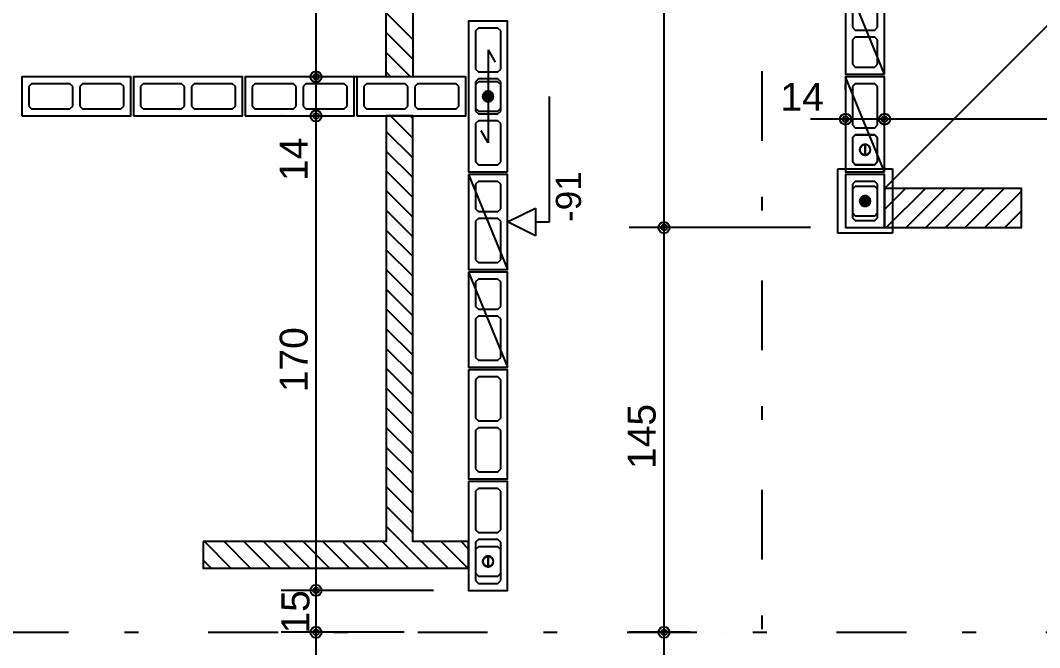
# Model space of a CAD drawing. Extents: x 0 to 119, y 0 to 84.
# Drawn here: x 24.02 to 31.32, y 55.22 to 59.71 of the extents above; entities that cross this region are included whole.
import ezdxf

# ---------------------------------------------------------------- set-up
doc = ezdxf.new("R2010")
doc.units = 0
doc.header["$MEASUREMENT"] = 0
doc.linetypes.add('ESTILO_TQS_0003', pattern=[1.5, 0.5, -0.4, 0.1, -0.5])
doc.linetypes.add('ESTILO_TQS_0005', pattern=[0.4, 0.3, -0.1])
for name, color, linetype in [('18', 6, 'CONTINUOUS'), ('20', 1, 'CONTINUOUS'), ('27', 250, 'CONTINUOUS'), ('29', 9, 'CONTINUOUS'), ('3', 7, 'CONTINUOUS'), ('31', 10, 'CONTINUOUS'), ('35', 255, 'CONTINUOUS')]:
    doc.layers.add(name, color=color, linetype=linetype)
doc.styles.add('TQS_ARIAL', font='arial.ttf')

msp = doc.modelspace()

# ---------------------------------------------------------------- linework, layer by layer
at = {"layer": '18', "color": 6, "linetype": 'ESTILO_TQS_0003'}
msp.add_line((29.33366, 74.347959), (29.33366, 39.33386), dxfattribs=at)
at = {"layer": '18', "color": 6, "linetype": 'Continuous'}
for p, q in [((27.81366, 58.26668), (27.81366, 59.16668)), ((27.51366, 58.26668), (27.71366, 58.36668)), ((27.71366, 58.36668), (27.71366, 58.16668)), ((27.71366, 58.16668), (27.51366, 58.26668)), ((27.71366, 58.26668), (27.81366, 58.26668))]:
    msp.add_line(p, q, dxfattribs=at)
at = {"layer": '20', "color": 1, "linetype": 'ESTILO_TQS_0003'}
msp.add_line((13.369188, 55.32668), (48.726188, 55.32668), dxfattribs=at)
at = {"layer": '27', "color": 250, "linetype": 'ESTILO_TQS_0005'}
for points in [[(30.14366, 59.64168), (30.16366, 59.66168), (30.16366, 59.93668), (30.14366, 59.95668), (30.00366, 59.95668), (29.98366, 59.93668), (29.98366, 59.66168), (30.00366, 59.64168), (30.14366, 59.64168)], [(27.44366, 59.34168), (27.46366, 59.36168), (27.46366, 59.63668), (27.44366, 59.65668), (27.30366, 59.65668), (27.28366, 59.63668), (27.28366, 59.36168), (27.30366, 59.34168), (27.44366, 59.34168)], [(30.14366, 59.37668), (30.16366, 59.39668), (30.16366, 59.57168), (30.14366, 59.59168), (30.00366, 59.59168), (29.98366, 59.57168), (29.98366, 59.39668), (30.00366, 59.37668), (30.14366, 59.37668)], [(27.44366, 59.04168), (27.46366, 59.06168), (27.46366, 59.27168), (27.44366, 59.29168), (27.30366, 59.29168), (27.28366, 59.27168), (27.28366, 59.06168), (27.30366, 59.04168), (27.44366, 59.04168)], [(24.08366, 59.09668), (24.10366, 59.07668), (24.37866, 59.07668), (24.39866, 59.09668), (24.39866, 59.23668), (24.37866, 59.25668), (24.10366, 59.25668), (24.08366, 59.23668), (24.08366, 59.09668)], [(24.44866, 59.09668), (24.46866, 59.07668), (24.74366, 59.07668), (24.76366, 59.09668), (24.76366, 59.23668), (24.74366, 59.25668), (24.46866, 59.25668), (24.44866, 59.23668), (24.44866, 59.09668)], [(24.88366, 59.09668), (24.90366, 59.07668), (25.17866, 59.07668), (25.19866, 59.09668), (25.19866, 59.23668), (25.17866, 59.25668), (24.90366, 59.25668), (24.88366, 59.23668), (24.88366, 59.09668)], [(25.24866, 59.09668), (25.26866, 59.07668), (25.54366, 59.07668), (25.56366, 59.09668), (25.56366, 59.23668), (25.54366, 59.25668), (25.26866, 59.25668), (25.24866, 59.23668), (25.24866, 59.09668)], [(25.68366, 59.09668), (25.70366, 59.07668), (25.97866, 59.07668), (25.99866, 59.09668), (25.99866, 59.23668), (25.97866, 59.25668), (25.70366, 59.25668), (25.68366, 59.23668), (25.68366, 59.09668)], [(26.04866, 59.09668), (26.06866, 59.07668), (26.34366, 59.07668), (26.36366, 59.09668), (26.36366, 59.23668), (26.34366, 59.25668), (26.06866, 59.25668), (26.04866, 59.23668), (26.04866, 59.09668)], [(26.48366, 59.09668), (26.50366, 59.07668), (26.77866, 59.07668), (26.79866, 59.09668), (26.79866, 59.23668), (26.77866, 59.25668), (26.50366, 59.25668), (26.48366, 59.23668), (26.48366, 59.09668)], [(26.84866, 59.09668), (26.86866, 59.07668), (27.14366, 59.07668), (27.16366, 59.09668), (27.16366, 59.23668), (27.14366, 59.25668), (26.86866, 59.25668), (26.84866, 59.23668), (26.84866, 59.09668)], [(30.14366, 58.94168), (30.16366, 58.96168), (30.16366, 59.23668), (30.14366, 59.25668), (30.00366, 59.25668), (29.98366, 59.23668), (29.98366, 58.96168), (30.00366, 58.94168), (30.14366, 58.94168)], [(27.44366, 58.67668), (27.46366, 58.69668), (27.46366, 58.97168), (27.44366, 58.99168), (27.30366, 58.99168), (27.28366, 58.97168), (27.28366, 58.69668), (27.30366, 58.67668), (27.44366, 58.67668)], [(30.14366, 58.67668), (30.16366, 58.69668), (30.16366, 58.87168), (30.14366, 58.89168), (30.00366, 58.89168), (29.98366, 58.87168), (29.98366, 58.69668), (30.00366, 58.67668), (30.14366, 58.67668)], [(27.30366, 58.55668), (27.28366, 58.53668), (27.28366, 58.36168), (27.30366, 58.34168), (27.44366, 58.34168), (27.46366, 58.36168), (27.46366, 58.53668), (27.44366, 58.55668), (27.30366, 58.55668)], [(30.14366, 58.27668), (30.16366, 58.29668), (30.16366, 58.53668), (30.14366, 58.55668), (30.00366, 58.55668), (29.98366, 58.53668), (29.98366, 58.29668), (30.00366, 58.27668), (30.14366, 58.27668)], [(27.30366, 58.29168), (27.28366, 58.27168), (27.28366, 57.99668), (27.30366, 57.97668), (27.44366, 57.97668), (27.46366, 57.99668), (27.46366, 58.27168), (27.44366, 58.29168), (27.30366, 58.29168)], [(27.30366, 57.85668), (27.28366, 57.83668), (27.28366, 57.66168), (27.30366, 57.64168), (27.44366, 57.64168), (27.46366, 57.66168), (27.46366, 57.83668), (27.44366, 57.85668), (27.30366, 57.85668)], [(27.30366, 57.59168), (27.28366, 57.57168), (27.28366, 57.29668), (27.30366, 57.27668), (27.44366, 57.27668), (27.46366, 57.29668), (27.46366, 57.57168), (27.44366, 57.59168), (27.30366, 57.59168)], [(27.30366, 57.15668), (27.28366, 57.13668), (27.28366, 56.86168), (27.30366, 56.84168), (27.44366, 56.84168), (27.46366, 56.86168), (27.46366, 57.13668), (27.44366, 57.15668), (27.30366, 57.15668)], [(27.30366, 56.79168), (27.28366, 56.77168), (27.28366, 56.49668), (27.30366, 56.47668), (27.44366, 56.47668), (27.46366, 56.49668), (27.46366, 56.77168), (27.44366, 56.79168), (27.30366, 56.79168)], [(27.30366, 56.35668), (27.28366, 56.33668), (27.28366, 56.06168), (27.30366, 56.04168), (27.44366, 56.04168), (27.46366, 56.06168), (27.46366, 56.33668), (27.44366, 56.35668), (27.30366, 56.35668)], [(27.30366, 55.99168), (27.28366, 55.97168), (27.28366, 55.69668), (27.30366, 55.67668), (27.44366, 55.67668), (27.46366, 55.69668), (27.46366, 55.97168), (27.44366, 55.99168), (27.30366, 55.99168)]]:
    msp.add_lwpolyline(points, dxfattribs=at)
at = {"layer": '29', "color": 9, "linetype": 'Continuous'}
for p, q in [((30.21366, 58.50668), (34.02366, 62.32668)), ((26.643702, 59.764746), (26.833795, 59.574653)), ((26.643702, 59.623325), (26.833795, 59.433232)), ((26.643702, 59.481904), (26.818926, 59.30668)), ((26.643702, 59.340482), (26.677505, 59.30668)), ((26.674662, 59.02668), (26.833795, 58.867547)), ((26.816083, 59.02668), (26.833795, 59.008968)), ((26.643702, 58.916218), (26.833795, 58.726125)), ((26.643702, 58.774797), (26.833795, 58.584704)), ((26.643702, 58.633375), (26.833795, 58.443283)), ((26.643702, 58.491954), (26.833795, 58.301861)), ((30.21366, 58.35651), (30.36383, 58.50668)), ((30.21366, 58.497931), (30.222409, 58.50668)), ((30.225251, 58.22668), (30.505251, 58.50668)), ((30.366673, 58.22668), (30.646673, 58.50668)), ((30.508094, 58.22668), (30.788094, 58.50668)), ((30.649516, 58.22668), (30.929516, 58.50668)), ((30.790937, 58.22668), (31.070937, 58.50668)), ((30.932358, 58.22668), (31.193618, 58.48794)), ((26.643702, 58.350533), (26.833795, 58.16044)), ((31.07378, 58.22668), (31.193618, 58.346518)), ((26.643702, 58.209111), (26.833795, 58.019019)), ((26.643702, 58.06769), (26.833795, 57.877598)), ((26.643702, 57.926269), (26.833795, 57.736176)), ((26.643702, 57.784847), (26.833795, 57.594755)), ((26.643702, 57.643426), (26.833795, 57.453334)), ((26.643702, 57.502005), (26.833794, 57.311913)), ((26.643702, 57.360583), (26.833794, 57.170491)), ((26.643702, 57.219162), (26.833794, 57.02907)), ((26.643702, 57.077741), (26.833794, 56.887649)), ((26.643702, 56.936319), (26.833794, 56.746227)), ((26.643702, 56.794898), (26.833794, 56.604806)), ((26.643702, 56.653476), (26.833794, 56.463385)), ((26.643702, 56.512055), (26.833794, 56.321964)), ((26.643702, 56.370634), (26.833794, 56.180542)), ((26.643702, 56.229212), (26.833794, 56.039121)), ((26.643702, 56.087791), (26.945374, 55.786119)), ((25.341251, 55.976028), (25.531208, 55.786072)), ((25.482665, 55.976037), (25.672625, 55.786076)), ((25.624078, 55.976045), (25.814041, 55.786081)), ((25.765491, 55.976053), (25.955458, 55.786086)), ((25.906904, 55.976061), (26.096875, 55.786091)), ((26.048317, 55.976069), (26.238291, 55.786095)), ((26.18973, 55.976077), (26.379708, 55.7861)), ((26.331144, 55.976086), (26.521125, 55.786105)), ((26.472557, 55.976094), (26.662541, 55.78611)), ((26.61397, 55.976102), (26.803958, 55.786114)), ((26.896811, 55.976104), (27.086791, 55.786124)), ((27.038232, 55.976104), (27.228208, 55.786128)), ((27.179654, 55.976104), (27.23366, 55.922097)), ((25.333658, 55.8422), (25.389791, 55.786067))]:
    msp.add_line(p, q, dxfattribs=at)
for points in [[(25.333658, 62.357332), (25.333658, 62.547295), (27.23366, 62.547231), (27.23366, 62.357256), (26.833794, 62.357256), (26.833795, 59.30668), (26.643702, 59.30668), (26.643702, 62.357256), (25.333658, 62.357256)], [(25.333658, 55.976028), (25.333658, 55.786065), (27.23366, 55.786129), (27.23366, 55.976104), (26.833794, 55.976104), (26.833795, 59.02668), (26.643702, 59.02668), (26.643702, 55.976104), (25.333658, 55.976104)], [(30.21366, 58.22668), (31.193618, 58.22668), (31.193618, 58.50668), (30.21366, 58.50668), (30.21366, 58.22668)]]:
    msp.add_lwpolyline(points, dxfattribs=at)
at = {"layer": '3', "color": 7, "linetype": 'Continuous'}
for p, q in [((30.21366, 59.32668), (29.93366, 60.00668)), ((27.37366, 59.49918), (27.37366, 58.83418)), ((27.37366, 59.49918), (27.42366, 59.412577)), ((30.21366, 58.62668), (29.93366, 59.30668)), ((27.30366, 59.27168), (27.28366, 59.25168)), ((27.28366, 59.25168), (27.28366, 59.08168)), ((27.44366, 59.27168), (27.30366, 59.27168)), ((27.46366, 59.25168), (27.44366, 59.27168)), ((27.46366, 59.08168), (27.46366, 59.25168)), ((27.28366, 59.08168), (27.30366, 59.06168)), ((27.30366, 59.06168), (27.44366, 59.06168)), ((27.44366, 59.06168), (27.46366, 59.08168)), ((27.37366, 58.83418), (27.32366, 58.920783)), ((30.00366, 58.88918), (29.98366, 58.86918)), ((29.98366, 58.86918), (29.98366, 58.69918)), ((30.14366, 58.88918), (30.00366, 58.88918)), ((30.16366, 58.86918), (30.14366, 58.88918)), ((30.16366, 58.69918), (30.16366, 58.86918)), ((29.98366, 58.69918), (30.00366, 58.67918)), ((30.14366, 58.67918), (30.16366, 58.69918)), ((30.00366, 58.67918), (30.14366, 58.67918)), ((27.23366, 58.60668), (27.51366, 57.92668)), ((30.00366, 58.52168), (29.98366, 58.50168)), ((29.98366, 58.50168), (29.98366, 58.33168)), ((30.14366, 58.52168), (30.00366, 58.52168)), ((30.16366, 58.50168), (30.14366, 58.52168)), ((30.16366, 58.33168), (30.16366, 58.50168)), ((29.98366, 58.33168), (30.00366, 58.31168)), ((30.14366, 58.31168), (30.16366, 58.33168)), ((30.00366, 58.31168), (30.14366, 58.31168)), ((27.23366, 57.90668), (27.51366, 57.22668)), ((27.30366, 55.93918), (27.28366, 55.91918)), ((27.28366, 55.91918), (27.28366, 55.74918)), ((27.44366, 55.93918), (27.30366, 55.93918)), ((27.46366, 55.91918), (27.44366, 55.93918)), ((27.46366, 55.74918), (27.46366, 55.91918)), ((27.28366, 55.74918), (27.30366, 55.72918)), ((27.30366, 55.72918), (27.44366, 55.72918)), ((27.44366, 55.72918), (27.46366, 55.74918))]:
    msp.add_line(p, q, dxfattribs=at)
for points in [[(30.21366, 59.32668), (30.21366, 60.00668), (29.93366, 60.00668), (29.93366, 59.32668), (30.21366, 59.32668)], [(27.51366, 58.62668), (27.51366, 59.70668), (27.23366, 59.70668), (27.23366, 58.62668), (27.51366, 58.62668)], [(24.03366, 59.02668), (24.81366, 59.02668), (24.81366, 59.30668), (24.03366, 59.30668), (24.03366, 59.02668)], [(24.83366, 59.02668), (25.61366, 59.02668), (25.61366, 59.30668), (24.83366, 59.30668), (24.83366, 59.02668)], [(25.63366, 59.02668), (26.41366, 59.02668), (26.41366, 59.30668), (25.63366, 59.30668), (25.63366, 59.02668)], [(26.43366, 59.02668), (27.21366, 59.02668), (27.21366, 59.30668), (26.43366, 59.30668), (26.43366, 59.02668)], [(30.21366, 58.62668), (30.21366, 59.30668), (29.93366, 59.30668), (29.93366, 58.62668), (30.21366, 58.62668)], [(27.37366, 59.16728), (27.373721, 59.167277), (27.373781, 59.167268), (27.37384, 59.167252), (27.373897, 59.167231), (27.373951, 59.167205), (27.374003, 59.167172), (27.374051, 59.167135), (27.374095, 59.167093), (27.374134, 59.167047), (27.374169, 59.166997), (27.374199, 59.166944), (27.374223, 59.166888), (27.374241, 59.16683), (27.374253, 59.166771), (27.374259, 59.16671), (27.374259, 59.16665), (27.374253, 59.166589), (27.374241, 59.16653), (27.374223, 59.166472), (27.374199, 59.166416), (27.374169, 59.166363), (27.374134, 59.166313), (27.374095, 59.166267), (27.374051, 59.166225), (27.374003, 59.166188), (27.373951, 59.166155), (27.373897, 59.166129), (27.37384, 59.166108), (27.373781, 59.166092), (27.373721, 59.166083), (27.37366, 59.16608), (27.37366, 59.20448), (27.369836, 59.204286), (27.366051, 59.203706), (27.362344, 59.202746), (27.358753, 59.201417), (27.355316, 59.19973), (27.352066, 59.197705), (27.349038, 59.195361), (27.346263, 59.192723), (27.343769, 59.189818), (27.341581, 59.186675), (27.339723, 59.183327), (27.338213, 59.179808), (27.337067, 59.176155), (27.336296, 59.172404), (27.335909, 59.168595), (27.335909, 59.164765), (27.336296, 59.160956), (27.337067, 59.157205), (27.338213, 59.153552), (27.339723, 59.150033), (27.341581, 59.146685), (27.343769, 59.143542), (27.346263, 59.140637), (27.349038, 59.137999), (27.352066, 59.135655), (27.355316, 59.13363), (27.358753, 59.131943), (27.362344, 59.130614), (27.366051, 59.129654), (27.369836, 59.129074), (27.37366, 59.12888), (27.37366, 59.16728)], [(27.37366, 59.16608), (27.373599, 59.166083), (27.373539, 59.166092), (27.37348, 59.166108), (27.373423, 59.166129), (27.373369, 59.166155), (27.373317, 59.166188), (27.373269, 59.166225), (27.373225, 59.166267), (27.373186, 59.166313), (27.373151, 59.166363), (27.373121, 59.166416), (27.373097, 59.166472), (27.373079, 59.16653), (27.373067, 59.166589), (27.373061, 59.16665), (27.373061, 59.16671), (27.373067, 59.166771), (27.373079, 59.16683), (27.373097, 59.166888), (27.373121, 59.166944), (27.373151, 59.166997), (27.373186, 59.167047), (27.373225, 59.167093), (27.373269, 59.167135), (27.373317, 59.167172), (27.373369, 59.167205), (27.373423, 59.167231), (27.37348, 59.167252), (27.373539, 59.167268), (27.373599, 59.167277), (27.37366, 59.16728), (27.37366, 59.12888), (27.377484, 59.129074), (27.381269, 59.129654), (27.384976, 59.130614), (27.388567, 59.131943), (27.392004, 59.13363), (27.395254, 59.135655), (27.398282, 59.137999), (27.401057, 59.140637), (27.403551, 59.143542), (27.405739, 59.146685), (27.407597, 59.150033), (27.409107, 59.153552), (27.410253, 59.157205), (27.411024, 59.160956), (27.411411, 59.164765), (27.411411, 59.168595), (27.411024, 59.172404), (27.410253, 59.176155), (27.409107, 59.179808), (27.407597, 59.183327), (27.405739, 59.186675), (27.403551, 59.189818), (27.401057, 59.192723), (27.398282, 59.195361), (27.395254, 59.197705), (27.392004, 59.19973), (27.388567, 59.201417), (27.384976, 59.202746), (27.381269, 59.203706), (27.377484, 59.204286), (27.37366, 59.20448), (27.37366, 59.16608)], [(30.07366, 58.78478), (30.073721, 58.784777), (30.073781, 58.784768), (30.07384, 58.784752), (30.073897, 58.784731), (30.073951, 58.784705), (30.074003, 58.784672), (30.074051, 58.784635), (30.074095, 58.784593), (30.074134, 58.784547), (30.074169, 58.784497), (30.074199, 58.784444), (30.074223, 58.784388), (30.074241, 58.78433), (30.074253, 58.784271), (30.074259, 58.78421), (30.074259, 58.78415), (30.074253, 58.784089), (30.074241, 58.78403), (30.074223, 58.783972), (30.074199, 58.783916), (30.074169, 58.783863), (30.074134, 58.783813), (30.074095, 58.783767), (30.074051, 58.783725), (30.074003, 58.783688), (30.073951, 58.783655), (30.073897, 58.783629), (30.07384, 58.783608), (30.073781, 58.783592), (30.073721, 58.783583), (30.07366, 58.78358), (30.07366, 58.82198), (30.069836, 58.821786), (30.066051, 58.821206), (30.062344, 58.820246), (30.058753, 58.818917), (30.055316, 58.81723), (30.052066, 58.815205), (30.049038, 58.812861), (30.046263, 58.810223), (30.043769, 58.807318), (30.041581, 58.804175), (30.039723, 58.800827), (30.038213, 58.797308), (30.037067, 58.793655), (30.036296, 58.789904), (30.035909, 58.786095), (30.035909, 58.782265), (30.036296, 58.778456), (30.037067, 58.774705), (30.038213, 58.771052), (30.039723, 58.767533), (30.041581, 58.764185), (30.043769, 58.761042), (30.046263, 58.758137), (30.049038, 58.755499), (30.052066, 58.753155), (30.055316, 58.75113), (30.058753, 58.749443), (30.062344, 58.748114), (30.066051, 58.747154), (30.069836, 58.746574), (30.07366, 58.74638), (30.07366, 58.78478)], [(30.07366, 58.78358), (30.073599, 58.783583), (30.073539, 58.783592), (30.07348, 58.783608), (30.073423, 58.783629), (30.073369, 58.783655), (30.073317, 58.783688), (30.073269, 58.783725), (30.073225, 58.783767), (30.073186, 58.783813), (30.073151, 58.783863), (30.073121, 58.783916), (30.073097, 58.783972), (30.073079, 58.78403), (30.073067, 58.784089), (30.073061, 58.78415), (30.073061, 58.78421), (30.073067, 58.784271), (30.073079, 58.78433), (30.073097, 58.784388), (30.073121, 58.784444), (30.073151, 58.784497), (30.073186, 58.784547), (30.073225, 58.784593), (30.073269, 58.784635), (30.073317, 58.784672), (30.073369, 58.784705), (30.073423, 58.784731), (30.07348, 58.784752), (30.073539, 58.784768), (30.073599, 58.784777), (30.07366, 58.78478), (30.07366, 58.74638), (30.077484, 58.746574), (30.081269, 58.747154), (30.084976, 58.748114), (30.088567, 58.749443), (30.092004, 58.75113), (30.095254, 58.753155), (30.098282, 58.755499), (30.101057, 58.758137), (30.103551, 58.761042), (30.105739, 58.764185), (30.107597, 58.767533), (30.109107, 58.771052), (30.110253, 58.774705), (30.111024, 58.778456), (30.111411, 58.782265), (30.111411, 58.786095), (30.111024, 58.789904), (30.110253, 58.793655), (30.109107, 58.797308), (30.107597, 58.800827), (30.105739, 58.804175), (30.103551, 58.807318), (30.101057, 58.810223), (30.098282, 58.812861), (30.095254, 58.815205), (30.092004, 58.81723), (30.088567, 58.818917), (30.084976, 58.820246), (30.081269, 58.821206), (30.077484, 58.821786), (30.07366, 58.82198), (30.07366, 58.78358)], [(27.23366, 58.60668), (27.23366, 57.92668), (27.51366, 57.92668), (27.51366, 58.60668), (27.23366, 58.60668)], [(30.21366, 58.22668), (30.21366, 58.60668), (29.93366, 58.60668), (29.93366, 58.22668), (30.21366, 58.22668)], [(30.07366, 58.41728), (30.073721, 58.417277), (30.073781, 58.417268), (30.07384, 58.417252), (30.073897, 58.417231), (30.073951, 58.417205), (30.074003, 58.417172), (30.074051, 58.417135), (30.074095, 58.417093), (30.074134, 58.417047), (30.074169, 58.416997), (30.074199, 58.416944), (30.074223, 58.416888), (30.074241, 58.41683), (30.074253, 58.416771), (30.074259, 58.41671), (30.074259, 58.41665), (30.074253, 58.416589), (30.074241, 58.41653), (30.074223, 58.416472), (30.074199, 58.416416), (30.074169, 58.416363), (30.074134, 58.416313), (30.074095, 58.416267), (30.074051, 58.416225), (30.074003, 58.416188), (30.073951, 58.416155), (30.073897, 58.416129), (30.07384, 58.416108), (30.073781, 58.416092), (30.073721, 58.416083), (30.07366, 58.41608), (30.07366, 58.45448), (30.069836, 58.454286), (30.066051, 58.453706), (30.062344, 58.452746), (30.058753, 58.451417), (30.055316, 58.44973), (30.052066, 58.447705), (30.049038, 58.445361), (30.046263, 58.442723), (30.043769, 58.439818), (30.041581, 58.436675), (30.039723, 58.433327), (30.038213, 58.429808), (30.037067, 58.426155), (30.036296, 58.422404), (30.035909, 58.418595), (30.035909, 58.414765), (30.036296, 58.410956), (30.037067, 58.407205), (30.038213, 58.403552), (30.039723, 58.400033), (30.041581, 58.396685), (30.043769, 58.393542), (30.046263, 58.390637), (30.049038, 58.387999), (30.052066, 58.385655), (30.055316, 58.38363), (30.058753, 58.381943), (30.062344, 58.380614), (30.066051, 58.379654), (30.069836, 58.379074), (30.07366, 58.37888), (30.07366, 58.41728)], [(30.07366, 58.41608), (30.073599, 58.416083), (30.073539, 58.416092), (30.07348, 58.416108), (30.073423, 58.416129), (30.073369, 58.416155), (30.073317, 58.416188), (30.073269, 58.416225), (30.073225, 58.416267), (30.073186, 58.416313), (30.073151, 58.416363), (30.073121, 58.416416), (30.073097, 58.416472), (30.073079, 58.41653), (30.073067, 58.416589), (30.073061, 58.41665), (30.073061, 58.41671), (30.073067, 58.416771), (30.073079, 58.41683), (30.073097, 58.416888), (30.073121, 58.416944), (30.073151, 58.416997), (30.073186, 58.417047), (30.073225, 58.417093), (30.073269, 58.417135), (30.073317, 58.417172), (30.073369, 58.417205), (30.073423, 58.417231), (30.07348, 58.417252), (30.073539, 58.417268), (30.073599, 58.417277), (30.07366, 58.41728), (30.07366, 58.37888), (30.077484, 58.379074), (30.081269, 58.379654), (30.084976, 58.380614), (30.088567, 58.381943), (30.092004, 58.38363), (30.095254, 58.385655), (30.098282, 58.387999), (30.101057, 58.390637), (30.103551, 58.393542), (30.105739, 58.396685), (30.107597, 58.400033), (30.109107, 58.403552), (30.110253, 58.407205), (30.111024, 58.410956), (30.111411, 58.414765), (30.111411, 58.418595), (30.111024, 58.422404), (30.110253, 58.426155), (30.109107, 58.429808), (30.107597, 58.433327), (30.105739, 58.436675), (30.103551, 58.439818), (30.101057, 58.442723), (30.098282, 58.445361), (30.095254, 58.447705), (30.092004, 58.44973), (30.088567, 58.451417), (30.084976, 58.452746), (30.081269, 58.453706), (30.077484, 58.454286), (30.07366, 58.45448), (30.07366, 58.41608)], [(27.23366, 57.90668), (27.23366, 57.22668), (27.51366, 57.22668), (27.51366, 57.90668), (27.23366, 57.90668)], [(27.23366, 57.20668), (27.23366, 56.42668), (27.51366, 56.42668), (27.51366, 57.20668), (27.23366, 57.20668)], [(27.23366, 56.40668), (27.23366, 55.62668), (27.51366, 55.62668), (27.51366, 56.40668), (27.23366, 56.40668)], [(27.37366, 55.83478), (27.373721, 55.834777), (27.373781, 55.834768), (27.37384, 55.834752), (27.373897, 55.834731), (27.373951, 55.834705), (27.374003, 55.834672), (27.374051, 55.834635), (27.374095, 55.834593), (27.374134, 55.834547), (27.374169, 55.834497), (27.374199, 55.834444), (27.374223, 55.834388), (27.374241, 55.83433), (27.374253, 55.834271), (27.374259, 55.83421), (27.374259, 55.83415), (27.374253, 55.834089), (27.374241, 55.83403), (27.374223, 55.833972), (27.374199, 55.833916), (27.374169, 55.833863), (27.374134, 55.833813), (27.374095, 55.833767), (27.374051, 55.833725), (27.374003, 55.833688), (27.373951, 55.833655), (27.373897, 55.833629), (27.37384, 55.833608), (27.373781, 55.833592), (27.373721, 55.833583), (27.37366, 55.83358), (27.37366, 55.87198), (27.369836, 55.871786), (27.366051, 55.871206), (27.362344, 55.870246), (27.358753, 55.868917), (27.355316, 55.86723), (27.352066, 55.865205), (27.349038, 55.862861), (27.346263, 55.860223), (27.343769, 55.857318), (27.341581, 55.854175), (27.339723, 55.850827), (27.338213, 55.847308), (27.337067, 55.843655), (27.336296, 55.839904), (27.335909, 55.836095), (27.335909, 55.832265), (27.336296, 55.828456), (27.337067, 55.824705), (27.338213, 55.821052), (27.339723, 55.817533), (27.341581, 55.814185), (27.343769, 55.811042), (27.346263, 55.808137), (27.349038, 55.805499), (27.352066, 55.803155), (27.355316, 55.80113), (27.358753, 55.799443), (27.362344, 55.798114), (27.366051, 55.797154), (27.369836, 55.796574), (27.37366, 55.79638), (27.37366, 55.83478)], [(27.37366, 55.83358), (27.373599, 55.833583), (27.373539, 55.833592), (27.37348, 55.833608), (27.373423, 55.833629), (27.373369, 55.833655), (27.373317, 55.833688), (27.373269, 55.833725), (27.373225, 55.833767), (27.373186, 55.833813), (27.373151, 55.833863), (27.373121, 55.833916), (27.373097, 55.833972), (27.373079, 55.83403), (27.373067, 55.834089), (27.373061, 55.83415), (27.373061, 55.83421), (27.373067, 55.834271), (27.373079, 55.83433), (27.373097, 55.834388), (27.373121, 55.834444), (27.373151, 55.834497), (27.373186, 55.834547), (27.373225, 55.834593), (27.373269, 55.834635), (27.373317, 55.834672), (27.373369, 55.834705), (27.373423, 55.834731), (27.37348, 55.834752), (27.373539, 55.834768), (27.373599, 55.834777), (27.37366, 55.83478), (27.37366, 55.79638), (27.377484, 55.796574), (27.381269, 55.797154), (27.384976, 55.798114), (27.388567, 55.799443), (27.392004, 55.80113), (27.395254, 55.803155), (27.398282, 55.805499), (27.401057, 55.808137), (27.403551, 55.811042), (27.405739, 55.814185), (27.407597, 55.817533), (27.409107, 55.821052), (27.410253, 55.824705), (27.411024, 55.828456), (27.411411, 55.832265), (27.411411, 55.836095), (27.411024, 55.839904), (27.410253, 55.843655), (27.409107, 55.847308), (27.407597, 55.850827), (27.405739, 55.854175), (27.403551, 55.857318), (27.401057, 55.860223), (27.398282, 55.862861), (27.395254, 55.865205), (27.392004, 55.86723), (27.388567, 55.868917), (27.384976, 55.870246), (27.381269, 55.871206), (27.377484, 55.871786), (27.37366, 55.87198), (27.37366, 55.83358)]]:
    msp.add_lwpolyline(points, dxfattribs=at)
for centre in [(27.37366, 59.16668), (30.07366, 58.78418), (30.07366, 58.41668), (27.37366, 55.83418)]:
    msp.add_circle(centre, 0.0372, dxfattribs=at)
for points in [[(27.362344, 59.202746), (27.362344, 59.130614), (27.366051, 59.203706)], [(27.362344, 59.130614), (27.366051, 59.129654), (27.366051, 59.203706)], [(27.369836, 59.129074), (27.369836, 59.204286), (27.366051, 59.129654)], [(27.366051, 59.203706), (27.366051, 59.129654), (27.369836, 59.204286)], [(27.369836, 59.129074), (27.37366, 59.16728), (27.37366, 59.20448)], [(27.369836, 59.129074), (27.37366, 59.20448), (27.369836, 59.204286)], [(27.37366, 59.16608), (27.377484, 59.204286), (27.37366, 59.20448)], [(27.37366, 59.16608), (27.37366, 59.12888), (27.377484, 59.204286)], [(27.37366, 59.12888), (27.377484, 59.129074), (27.377484, 59.204286)], [(27.377484, 59.204286), (27.377484, 59.129074), (27.381269, 59.203706)], [(27.377484, 59.129074), (27.381269, 59.129654), (27.381269, 59.203706)], [(27.381269, 59.203706), (27.381269, 59.129654), (27.384976, 59.202746)], [(27.335909, 59.168595), (27.335909, 59.164765), (27.336296, 59.172404)], [(27.335909, 59.164765), (27.336296, 59.160956), (27.336296, 59.172404)], [(27.336296, 59.172404), (27.336296, 59.160956), (27.337067, 59.176155)], [(27.336296, 59.160956), (27.337067, 59.157205), (27.337067, 59.176155)], [(27.337067, 59.176155), (27.337067, 59.157205), (27.338213, 59.179808)], [(27.337067, 59.157205), (27.338213, 59.153552), (27.338213, 59.179808)], [(27.338213, 59.179808), (27.338213, 59.153552), (27.339723, 59.183327)], [(27.338213, 59.153552), (27.339723, 59.150033), (27.339723, 59.183327)], [(27.339723, 59.183327), (27.339723, 59.150033), (27.341581, 59.186675)], [(27.339723, 59.150033), (27.341581, 59.146685), (27.341581, 59.186675)], [(27.341581, 59.186675), (27.341581, 59.146685), (27.343769, 59.189818)], [(27.341581, 59.146685), (27.343769, 59.143542), (27.343769, 59.189818)], [(27.343769, 59.189818), (27.343769, 59.143542), (27.346263, 59.192723)], [(27.343769, 59.143542), (27.346263, 59.140637), (27.346263, 59.192723)], [(27.346263, 59.192723), (27.346263, 59.140637), (27.349038, 59.195361)], [(27.346263, 59.140637), (27.349038, 59.137999), (27.349038, 59.195361)], [(27.349038, 59.195361), (27.349038, 59.137999), (27.352066, 59.197705)], [(27.349038, 59.137999), (27.352066, 59.135655), (27.352066, 59.197705)], [(27.352066, 59.197705), (27.352066, 59.135655), (27.355316, 59.19973)], [(27.352066, 59.135655), (27.355316, 59.13363), (27.355316, 59.19973)], [(27.355316, 59.19973), (27.355316, 59.13363), (27.358753, 59.201417)], [(27.355316, 59.13363), (27.358753, 59.131943), (27.358753, 59.201417)], [(27.358753, 59.201417), (27.358753, 59.131943), (27.362344, 59.202746)], [(27.358753, 59.131943), (27.362344, 59.130614), (27.362344, 59.202746)], [(27.369836, 59.129074), (27.37366, 59.12888), (27.37366, 59.16728)], [(27.373225, 59.166267), (27.37366, 59.16608), (27.373186, 59.166313)], [(27.37366, 59.16608), (27.37366, 59.16608), (27.373186, 59.166313)], [(27.373186, 59.166313), (27.37366, 59.16608), (27.373186, 59.166313)], [(27.37366, 59.16608), (27.37366, 59.16608), (27.373186, 59.166313)], [(27.373186, 59.166313), (27.37366, 59.16608), (27.373186, 59.166313)], [(27.37366, 59.16608), (27.37366, 59.16608), (27.373186, 59.166313)], [(27.373269, 59.166225), (27.37366, 59.16608), (27.373225, 59.166267)], [(27.37366, 59.16608), (27.37366, 59.16608), (27.373225, 59.166267)], [(27.373225, 59.166267), (27.37366, 59.16608), (27.373225, 59.166267)], [(27.37366, 59.16608), (27.37366, 59.16608), (27.373225, 59.166267)], [(27.373317, 59.166188), (27.37366, 59.16608), (27.373269, 59.166225)], [(27.37366, 59.16608), (27.37366, 59.16608), (27.373269, 59.166225)], [(27.373369, 59.166155), (27.37366, 59.16608), (27.373317, 59.166188)], [(27.37366, 59.16608), (27.37366, 59.16608), (27.373317, 59.166188)], [(27.37348, 59.166108), (27.37366, 59.16608), (27.373369, 59.166155)], [(27.37366, 59.16608), (27.37366, 59.16608), (27.373369, 59.166155)], [(27.37366, 59.16608), (27.37366, 59.16608), (27.37348, 59.166108)], [(27.37366, 59.16608), (27.37366, 59.16608), (27.37348, 59.166108)], [(27.37366, 59.16728), (27.374134, 59.167047), (27.37366, 59.16728)], [(27.374134, 59.167047), (27.374134, 59.167047), (27.37366, 59.16728)], [(27.37366, 59.16728), (27.374134, 59.167047), (27.37366, 59.16728)], [(27.374134, 59.167047), (27.374134, 59.167047), (27.37366, 59.16728)], [(27.37366, 59.16728), (27.374134, 59.167047), (27.37366, 59.16728)], [(27.374134, 59.167047), (27.374095, 59.167093), (27.37366, 59.16728)], [(27.37366, 59.16728), (27.374095, 59.167093), (27.37366, 59.16728)], [(27.374095, 59.167093), (27.374095, 59.167093), (27.37366, 59.16728)], [(27.37366, 59.16728), (27.374095, 59.167093), (27.37366, 59.16728)], [(27.374095, 59.167093), (27.374051, 59.167135), (27.37366, 59.16728)], [(27.37366, 59.16728), (27.374051, 59.167135), (27.37366, 59.16728)], [(27.374051, 59.167135), (27.374003, 59.167172), (27.37366, 59.16728)], [(27.37366, 59.16728), (27.374003, 59.167172), (27.37366, 59.16728)], [(27.374003, 59.167172), (27.373951, 59.167205), (27.37366, 59.16728)], [(27.37366, 59.16728), (27.373951, 59.167205), (27.37366, 59.16728)], [(27.373951, 59.167205), (27.37384, 59.167252), (27.37366, 59.16728)], [(27.37366, 59.16728), (27.37384, 59.167252), (27.37366, 59.16728)], [(27.37384, 59.167252), (27.37366, 59.16728), (27.37366, 59.16728)], [(27.37366, 59.16728), (27.37366, 59.16728), (27.37366, 59.16728)], [(27.37366, 59.16728), (27.37366, 59.16728), (27.37366, 59.16728)], [(27.37366, 59.16728), (27.37366, 59.16728), (27.37366, 59.16728)], [(27.37366, 59.16728), (27.37366, 59.16728), (27.37366, 59.16728)], [(27.37366, 59.16728), (27.37366, 59.16728), (27.37366, 59.16728)], [(27.37366, 59.16728), (27.37366, 59.16728), (27.37366, 59.16728)], [(27.37366, 59.16728), (27.37366, 59.16728), (27.37366, 59.16728)], [(27.37366, 59.16728), (27.37366, 59.16728), (27.37366, 59.16728)], [(27.37366, 59.16728), (27.37366, 59.16728), (27.37366, 59.16728)], [(27.37366, 59.16728), (27.37366, 59.16728), (27.37366, 59.16728)], [(27.37366, 59.16728), (27.37366, 59.16728), (27.37366, 59.16728)], [(27.37366, 59.16728), (27.37366, 59.16728), (27.37366, 59.16728)], [(27.37366, 59.16608), (27.37366, 59.16608), (27.37366, 59.16608)], [(27.37366, 59.16608), (27.37366, 59.16608), (27.37366, 59.16608)], [(27.37366, 59.16608), (27.37366, 59.16608), (27.37366, 59.16608)], [(27.37366, 59.16608), (27.37366, 59.16608), (27.37366, 59.16608)], [(27.37366, 59.16608), (27.37366, 59.16608), (27.37366, 59.16608)], [(27.37366, 59.16608), (27.37366, 59.16608), (27.37366, 59.16608)], [(27.37366, 59.16608), (27.37366, 59.16608), (27.37366, 59.16608)], [(27.37366, 59.16608), (27.37366, 59.16608), (27.37366, 59.16608)], [(27.37366, 59.16608), (27.37366, 59.16608), (27.37366, 59.16608)], [(27.37366, 59.16608), (27.37366, 59.16608), (27.37366, 59.16608)], [(27.37366, 59.16608), (27.37366, 59.16608), (27.37366, 59.16608)], [(27.37366, 59.16608), (27.37366, 59.16608), (27.37366, 59.16608)], [(27.381269, 59.129654), (27.384976, 59.130614), (27.384976, 59.202746)], [(27.384976, 59.202746), (27.384976, 59.130614), (27.388567, 59.201417)], [(27.384976, 59.130614), (27.388567, 59.131943), (27.388567, 59.201417)], [(27.388567, 59.201417), (27.388567, 59.131943), (27.392004, 59.19973)], [(27.388567, 59.131943), (27.392004, 59.13363), (27.392004, 59.19973)], [(27.392004, 59.19973), (27.392004, 59.13363), (27.395254, 59.197705)], [(27.392004, 59.13363), (27.395254, 59.135655), (27.395254, 59.197705)], [(27.395254, 59.197705), (27.395254, 59.135655), (27.398282, 59.195361)], [(27.395254, 59.135655), (27.398282, 59.137999), (27.398282, 59.195361)], [(27.398282, 59.195361), (27.398282, 59.137999), (27.401057, 59.192723)], [(27.398282, 59.137999), (27.401057, 59.140637), (27.401057, 59.192723)], [(27.401057, 59.192723), (27.401057, 59.140637), (27.403551, 59.189818)], [(27.401057, 59.140637), (27.403551, 59.143542), (27.403551, 59.189818)], [(27.403551, 59.189818), (27.403551, 59.143542), (27.405739, 59.186675)], [(27.403551, 59.143542), (27.405739, 59.146685), (27.405739, 59.186675)], [(27.405739, 59.186675), (27.405739, 59.146685), (27.407597, 59.183327)], [(27.405739, 59.146685), (27.407597, 59.150033), (27.407597, 59.183327)], [(27.407597, 59.183327), (27.407597, 59.150033), (27.409107, 59.179808)], [(27.407597, 59.150033), (27.409107, 59.153552), (27.409107, 59.179808)], [(27.409107, 59.179808), (27.409107, 59.153552), (27.410253, 59.176155)], [(27.409107, 59.153552), (27.410253, 59.157205), (27.410253, 59.176155)], [(27.410253, 59.176155), (27.410253, 59.157205), (27.411024, 59.172404)], [(27.410253, 59.157205), (27.411024, 59.160956), (27.411024, 59.172404)], [(27.411024, 59.172404), (27.411024, 59.160956), (27.411411, 59.168595)], [(27.411024, 59.160956), (27.411411, 59.164765), (27.411411, 59.168595)], [(30.035909, 58.418595), (30.035909, 58.414765), (30.036296, 58.422404)], [(30.035909, 58.414765), (30.036296, 58.410956), (30.036296, 58.422404)], [(30.036296, 58.422404), (30.036296, 58.410956), (30.037067, 58.426155)], [(30.036296, 58.410956), (30.037067, 58.407205), (30.037067, 58.426155)], [(30.037067, 58.426155), (30.037067, 58.407205), (30.038213, 58.429808)], [(30.037067, 58.407205), (30.038213, 58.403552), (30.038213, 58.429808)], [(30.038213, 58.429808), (30.038213, 58.403552), (30.039723, 58.433327)], [(30.038213, 58.403552), (30.039723, 58.400033), (30.039723, 58.433327)], [(30.039723, 58.433327), (30.039723, 58.400033), (30.041581, 58.436675)], [(30.039723, 58.400033), (30.041581, 58.396685), (30.041581, 58.436675)], [(30.041581, 58.436675), (30.041581, 58.396685), (30.043769, 58.439818)], [(30.041581, 58.396685), (30.043769, 58.393542), (30.043769, 58.439818)], [(30.043769, 58.439818), (30.043769, 58.393542), (30.046263, 58.442723)], [(30.043769, 58.393542), (30.046263, 58.390637), (30.046263, 58.442723)], [(30.046263, 58.442723), (30.046263, 58.390637), (30.049038, 58.445361)], [(30.046263, 58.390637), (30.049038, 58.387999), (30.049038, 58.445361)], [(30.049038, 58.445361), (30.049038, 58.387999), (30.052066, 58.447705)], [(30.049038, 58.387999), (30.052066, 58.385655), (30.052066, 58.447705)], [(30.052066, 58.447705), (30.052066, 58.385655), (30.055316, 58.44973)], [(30.052066, 58.385655), (30.055316, 58.38363), (30.055316, 58.44973)], [(30.055316, 58.44973), (30.055316, 58.38363), (30.058753, 58.451417)], [(30.055316, 58.38363), (30.058753, 58.381943), (30.058753, 58.451417)], [(30.058753, 58.451417), (30.058753, 58.381943), (30.062344, 58.452746)], [(30.058753, 58.381943), (30.062344, 58.380614), (30.062344, 58.452746)], [(30.062344, 58.452746), (30.062344, 58.380614), (30.066051, 58.453706)], [(30.062344, 58.380614), (30.066051, 58.379654), (30.066051, 58.453706)], [(30.069836, 58.379074), (30.069836, 58.454286), (30.066051, 58.379654)], [(30.066051, 58.453706), (30.066051, 58.379654), (30.069836, 58.454286)], [(30.069836, 58.379074), (30.07366, 58.41728), (30.07366, 58.45448)], [(30.069836, 58.379074), (30.07366, 58.45448), (30.069836, 58.454286)], [(30.069836, 58.379074), (30.07366, 58.37888), (30.07366, 58.41728)], [(30.073225, 58.416267), (30.07366, 58.41608), (30.073186, 58.416313)], [(30.07366, 58.41608), (30.07366, 58.41608), (30.073186, 58.416313)], [(30.073186, 58.416313), (30.07366, 58.41608), (30.073186, 58.416313)], [(30.07366, 58.41608), (30.07366, 58.41608), (30.073186, 58.416313)], [(30.073186, 58.416313), (30.07366, 58.41608), (30.073186, 58.416313)], [(30.07366, 58.41608), (30.07366, 58.41608), (30.073186, 58.416313)], [(30.073269, 58.416225), (30.07366, 58.41608), (30.073225, 58.416267)], [(30.07366, 58.41608), (30.07366, 58.41608), (30.073225, 58.416267)], [(30.073225, 58.416267), (30.07366, 58.41608), (30.073225, 58.416267)], [(30.07366, 58.41608), (30.07366, 58.41608), (30.073225, 58.416267)], [(30.073317, 58.416188), (30.07366, 58.41608), (30.073269, 58.416225)], [(30.07366, 58.41608), (30.07366, 58.41608), (30.073269, 58.416225)], [(30.073369, 58.416155), (30.07366, 58.41608), (30.073317, 58.416188)], [(30.07366, 58.41608), (30.07366, 58.41608), (30.073317, 58.416188)], [(30.07348, 58.416108), (30.07366, 58.41608), (30.073369, 58.416155)], [(30.07366, 58.41608), (30.07366, 58.41608), (30.073369, 58.416155)], [(30.07366, 58.41608), (30.07366, 58.41608), (30.07348, 58.416108)], [(30.07366, 58.41608), (30.07366, 58.41608), (30.07348, 58.416108)], [(30.07366, 58.41608), (30.077484, 58.454286), (30.07366, 58.45448)], [(30.07366, 58.41608), (30.07366, 58.37888), (30.077484, 58.454286)], [(30.07366, 58.37888), (30.077484, 58.379074), (30.077484, 58.454286)], [(30.07366, 58.41728), (30.074134, 58.417047), (30.07366, 58.41728)], [(30.074134, 58.417047), (30.074134, 58.417047), (30.07366, 58.41728)], [(30.07366, 58.41728), (30.074134, 58.417047), (30.07366, 58.41728)], [(30.074134, 58.417047), (30.074134, 58.417047), (30.07366, 58.41728)], [(30.07366, 58.41728), (30.074134, 58.417047), (30.07366, 58.41728)], [(30.074134, 58.417047), (30.074095, 58.417093), (30.07366, 58.41728)], [(30.07366, 58.41728), (30.074095, 58.417093), (30.07366, 58.41728)], [(30.074095, 58.417093), (30.074095, 58.417093), (30.07366, 58.41728)], [(30.07366, 58.41728), (30.074095, 58.417093), (30.07366, 58.41728)], [(30.074095, 58.417093), (30.074051, 58.417135), (30.07366, 58.41728)], [(30.07366, 58.41728), (30.074051, 58.417135), (30.07366, 58.41728)], [(30.074051, 58.417135), (30.074003, 58.417172), (30.07366, 58.41728)], [(30.07366, 58.41728), (30.074003, 58.417172), (30.07366, 58.41728)], [(30.074003, 58.417172), (30.073951, 58.417205), (30.07366, 58.41728)], [(30.07366, 58.41728), (30.073951, 58.417205), (30.07366, 58.41728)], [(30.073951, 58.417205), (30.07384, 58.417252), (30.07366, 58.41728)], [(30.07366, 58.41728), (30.07384, 58.417252), (30.07366, 58.41728)], [(30.07384, 58.417252), (30.07366, 58.41728), (30.07366, 58.41728)], [(30.07366, 58.41728), (30.07366, 58.41728), (30.07366, 58.41728)], [(30.07366, 58.41728), (30.07366, 58.41728), (30.07366, 58.41728)], [(30.07366, 58.41728), (30.07366, 58.41728), (30.07366, 58.41728)], [(30.07366, 58.41728), (30.07366, 58.41728), (30.07366, 58.41728)], [(30.07366, 58.41728), (30.07366, 58.41728), (30.07366, 58.41728)], [(30.07366, 58.41728), (30.07366, 58.41728), (30.07366, 58.41728)], [(30.07366, 58.41728), (30.07366, 58.41728), (30.07366, 58.41728)], [(30.07366, 58.41728), (30.07366, 58.41728), (30.07366, 58.41728)], [(30.07366, 58.41728), (30.07366, 58.41728), (30.07366, 58.41728)], [(30.07366, 58.41728), (30.07366, 58.41728), (30.07366, 58.41728)], [(30.07366, 58.41728), (30.07366, 58.41728), (30.07366, 58.41728)], [(30.07366, 58.41728), (30.07366, 58.41728), (30.07366, 58.41728)], [(30.07366, 58.41608), (30.07366, 58.41608), (30.07366, 58.41608)], [(30.07366, 58.41608), (30.07366, 58.41608), (30.07366, 58.41608)], [(30.07366, 58.41608), (30.07366, 58.41608), (30.07366, 58.41608)], [(30.07366, 58.41608), (30.07366, 58.41608), (30.07366, 58.41608)], [(30.07366, 58.41608), (30.07366, 58.41608), (30.07366, 58.41608)], [(30.07366, 58.41608), (30.07366, 58.41608), (30.07366, 58.41608)], [(30.07366, 58.41608), (30.07366, 58.41608), (30.07366, 58.41608)], [(30.07366, 58.41608), (30.07366, 58.41608), (30.07366, 58.41608)], [(30.07366, 58.41608), (30.07366, 58.41608), (30.07366, 58.41608)], [(30.07366, 58.41608), (30.07366, 58.41608), (30.07366, 58.41608)], [(30.07366, 58.41608), (30.07366, 58.41608), (30.07366, 58.41608)], [(30.07366, 58.41608), (30.07366, 58.41608), (30.07366, 58.41608)], [(30.077484, 58.454286), (30.077484, 58.379074), (30.081269, 58.453706)], [(30.077484, 58.379074), (30.081269, 58.379654), (30.081269, 58.453706)], [(30.081269, 58.453706), (30.081269, 58.379654), (30.084976, 58.452746)], [(30.081269, 58.379654), (30.084976, 58.380614), (30.084976, 58.452746)], [(30.084976, 58.452746), (30.084976, 58.380614), (30.088567, 58.451417)], [(30.084976, 58.380614), (30.088567, 58.381943), (30.088567, 58.451417)], [(30.088567, 58.451417), (30.088567, 58.381943), (30.092004, 58.44973)], [(30.088567, 58.381943), (30.092004, 58.38363), (30.092004, 58.44973)], [(30.092004, 58.44973), (30.092004, 58.38363), (30.095254, 58.447705)], [(30.092004, 58.38363), (30.095254, 58.385655), (30.095254, 58.447705)], [(30.095254, 58.447705), (30.095254, 58.385655), (30.098282, 58.445361)], [(30.095254, 58.385655), (30.098282, 58.387999), (30.098282, 58.445361)], [(30.098282, 58.445361), (30.098282, 58.387999), (30.101057, 58.442723)], [(30.098282, 58.387999), (30.101057, 58.390637), (30.101057, 58.442723)], [(30.101057, 58.442723), (30.101057, 58.390637), (30.103551, 58.439818)], [(30.101057, 58.390637), (30.103551, 58.393542), (30.103551, 58.439818)], [(30.103551, 58.439818), (30.103551, 58.393542), (30.105739, 58.436675)], [(30.103551, 58.393542), (30.105739, 58.396685), (30.105739, 58.436675)], [(30.105739, 58.436675), (30.105739, 58.396685), (30.107597, 58.433327)], [(30.105739, 58.396685), (30.107597, 58.400033), (30.107597, 58.433327)], [(30.107597, 58.433327), (30.107597, 58.400033), (30.109107, 58.429808)], [(30.107597, 58.400033), (30.109107, 58.403552), (30.109107, 58.429808)], [(30.109107, 58.429808), (30.109107, 58.403552), (30.110253, 58.426155)], [(30.109107, 58.403552), (30.110253, 58.407205), (30.110253, 58.426155)], [(30.110253, 58.426155), (30.110253, 58.407205), (30.111024, 58.422404)], [(30.110253, 58.407205), (30.111024, 58.410956), (30.111024, 58.422404)], [(30.111024, 58.422404), (30.111024, 58.410956), (30.111411, 58.418595)], [(30.111024, 58.410956), (30.111411, 58.414765), (30.111411, 58.418595)]]:
    msp.add_solid(points, dxfattribs=at)
at = {"layer": '31', "color": 10, "linetype": 'ESTILO_TQS_0003'}
msp.add_lwpolyline([(30.269265, 58.185511), (29.878297, 58.185511), (29.878297, 58.646673), (30.269265, 58.646673), (30.269265, 58.185511)], dxfattribs=at)
at = {"layer": '35', "color": 255, "linetype": 'Continuous'}
for p, q in [((26.14116, 59.05668), (26.14116, 62.95668)), ((28.633672, 57.97668), (28.633672, 62.57668)), ((26.14116, 58.77668), (26.14116, 59.55668)), ((26.087115, 59.30668), (25.89116, 59.30668)), ((26.790821, 59.30668), (25.89116, 59.30668)), ((26.14116, 55.37668), (26.14116, 59.27668)), ((26.337115, 59.30668), (26.337115, 59.30668)), ((27.040821, 59.30668), (27.040821, 59.30668)), ((29.93366, 59.21668), (29.93366, 59.253452)), ((30.21366, 59.21668), (30.21366, 59.253452)), ((30.21366, 59.21668), (30.21366, 59.253452)), ((25.894406, 59.02668), (25.89116, 59.02668)), ((25.894406, 59.02668), (25.89116, 59.02668)), ((26.144406, 59.02668), (26.144406, 59.02668)), ((26.144406, 59.02668), (26.144406, 59.02668)), ((30.46366, 59.003452), (29.68366, 59.003452)), ((38.38366, 59.003452), (29.96366, 59.003452)), ((29.93366, 58.96668), (29.93366, 58.96668)), ((30.21366, 58.96668), (30.21366, 58.96668)), ((30.21366, 58.96668), (30.21366, 58.96668)), ((28.633672, 55.07668), (28.633672, 58.47668)), ((29.68366, 58.22668), (28.383672, 58.22668)), ((29.68366, 58.22668), (28.383672, 58.22668)), ((29.93366, 58.22668), (29.93366, 58.22668)), ((29.93366, 58.22668), (29.93366, 58.22668)), ((26.14116, 55.07668), (26.14116, 55.87668)), ((26.98366, 55.62668), (25.89116, 55.62668)), ((26.98366, 55.62668), (25.89116, 55.62668)), ((27.23366, 55.62668), (27.23366, 55.62668)), ((27.23366, 55.62668), (27.23366, 55.62668)), ((26.14116, 53.55668), (26.14116, 55.57668)), ((28.633672, 53.45668), (28.633672, 55.57668)), ((26.773519, 55.32668), (25.89116, 55.32668)), ((26.773519, 55.32668), (25.89116, 55.32668)), ((27.023519, 55.32668), (27.023519, 55.32668)), ((27.023519, 55.32668), (27.023519, 55.32668)), ((28.819669, 55.32668), (28.383672, 55.32668)), ((28.819669, 55.32668), (28.383672, 55.32668)), ((29.069669, 55.32668), (29.069669, 55.32668)), ((29.069669, 55.32668), (29.069669, 55.32668))]:
    msp.add_line(p, q, dxfattribs=at)
for centre, radius in [((26.14116, 59.30668), 0.04), ((26.14116, 59.30668), 0.04), ((26.14116, 59.30668), 0.02), ((26.14116, 59.30668), 0.02), ((26.14116, 59.02668), 0.04), ((26.14116, 59.02668), 0.04), ((26.14116, 59.02668), 0.02), ((26.14116, 59.02668), 0.02), ((29.93366, 59.003452), 0.04), ((29.93366, 59.003452), 0.02), ((30.21366, 59.003452), 0.04), ((30.21366, 59.003452), 0.04), ((30.21366, 59.003452), 0.02), ((30.21366, 59.003452), 0.02), ((28.633672, 58.22668), 0.04), ((28.633672, 58.22668), 0.04), ((28.633672, 58.22668), 0.02), ((28.633672, 58.22668), 0.02), ((26.14116, 55.62668), 0.04), ((26.14116, 55.62668), 0.04), ((26.14116, 55.62668), 0.02), ((26.14116, 55.62668), 0.02), ((26.14116, 55.32668), 0.04), ((26.14116, 55.32668), 0.04), ((26.14116, 55.32668), 0.02), ((26.14116, 55.32668), 0.02), ((28.633672, 55.32668), 0.04), ((28.633672, 55.32668), 0.04), ((28.633672, 55.32668), 0.02), ((28.633672, 55.32668), 0.02)]:
    msp.add_circle(centre, radius, dxfattribs=at)

# ---------------------------------------------------------------- texts
at = {"layer": '18', "color": 6, "linetype": 'ESTILO_TQS_0003', "style": 'TQS_ARIAL'}
msp.add_text('-91', height=0.18, rotation=90, dxfattribs=at).set_placement((28.03866, 58.26668))
at = {"layer": '35', "color": 255, "linetype": 'Continuous', "style": 'TQS_ARIAL'}
msp.add_text('14', height=0.2, dxfattribs=at).set_placement((29.466993, 59.063452))
for s, p in [('14', (26.08116, 58.560013)), ('170', (26.08116, 57.04668)), ('145', (28.573672, 56.49668)), ('15', (26.093619, 55.31736))]:
    msp.add_text(s, height=0.2, rotation=90, dxfattribs=at).set_placement(p)

doc.saveas('drawing.dxf')
